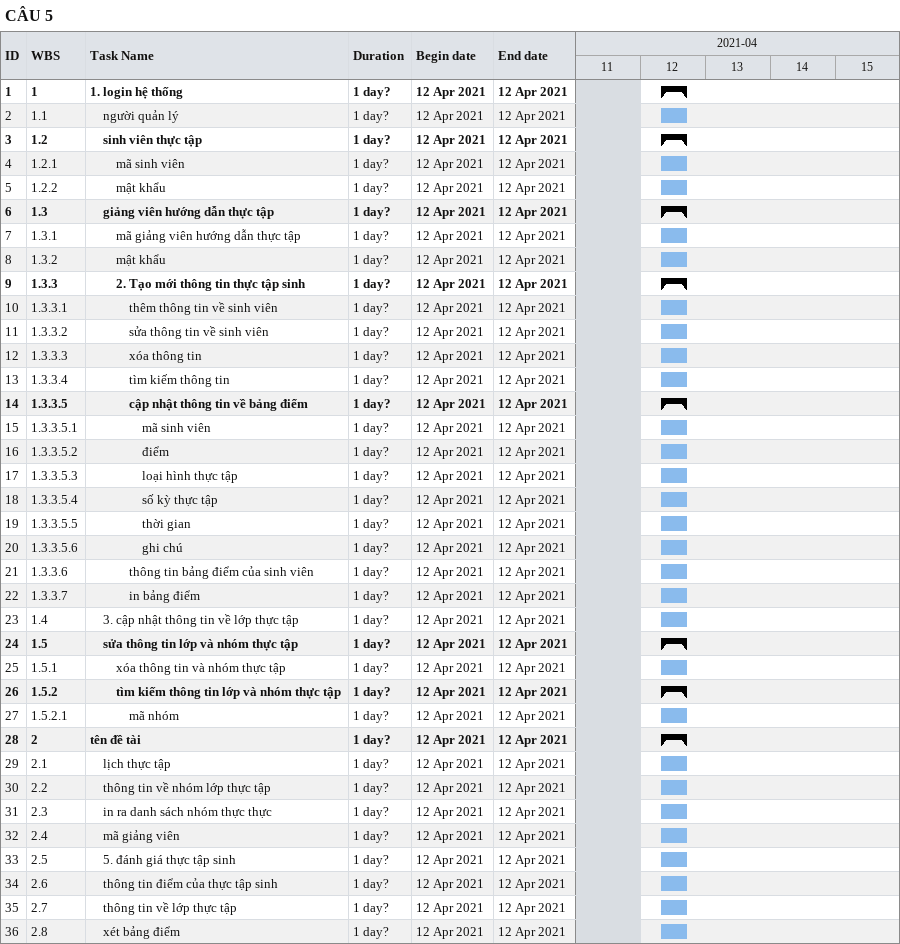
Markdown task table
CÂU 5

| ID | WBS | Task | Duration | Start | Finish |
|---|---|---|---|---|---|
| 1 | 1 | **1. login hệ thống** | 1d? | 2021-04-12 | 2021-04-12 |
| 2 | 1.1 | người quản lý | 1d? | 2021-04-12 | 2021-04-12 |
| 3 | 1.2 | **sinh viên thực tập** | 1d? | 2021-04-12 | 2021-04-12 |
| 4 | 1.2.1 | mã sinh viên | 1d? | 2021-04-12 | 2021-04-12 |
| 5 | 1.2.2 | mật khẩu | 1d? | 2021-04-12 | 2021-04-12 |
| 6 | 1.3 | **giảng viên hướng dẫn thực tập** | 1d? | 2021-04-12 | 2021-04-12 |
| 7 | 1.3.1 | mã giảng viên hướng dẫn thực tập | 1d? | 2021-04-12 | 2021-04-12 |
| 8 | 1.3.2 | mật khẩu | 1d? | 2021-04-12 | 2021-04-12 |
| 9 | 1.3.3 | **2. Tạo mới thông tin thực tập sinh** | 1d? | 2021-04-12 | 2021-04-12 |
| 10 | 1.3.3.1 | thêm thông tin về sinh viên | 1d? | 2021-04-12 | 2021-04-12 |
| 11 | 1.3.3.2 | sửa thông tin về sinh viên | 1d? | 2021-04-12 | 2021-04-12 |
| 12 | 1.3.3.3 | xóa thông tin | 1d? | 2021-04-12 | 2021-04-12 |
| 13 | 1.3.3.4 | tìm kiếm thông tin | 1d? | 2021-04-12 | 2021-04-12 |
| 14 | 1.3.3.5 | **cập nhật thông tin về bảng điểm** | 1d? | 2021-04-12 | 2021-04-12 |
| 15 | 1.3.3.5.1 | mã sinh viên | 1d? | 2021-04-12 | 2021-04-12 |
| 16 | 1.3.3.5.2 | điểm | 1d? | 2021-04-12 | 2021-04-12 |
| 17 | 1.3.3.5.3 | loại hình thực tập | 1d? | 2021-04-12 | 2021-04-12 |
| 18 | 1.3.3.5.4 | số kỳ thực tập | 1d? | 2021-04-12 | 2021-04-12 |
| 19 | 1.3.3.5.5 | thời gian | 1d? | 2021-04-12 | 2021-04-12 |
| 20 | 1.3.3.5.6 | ghi chú | 1d? | 2021-04-12 | 2021-04-12 |
| 21 | 1.3.3.6 | thông tin bảng điểm của sinh viên | 1d? | 2021-04-12 | 2021-04-12 |
| 22 | 1.3.3.7 | in bảng điểm | 1d? | 2021-04-12 | 2021-04-12 |
| 23 | 1.4 | 3. cập nhật thông tin về lớp thực tập | 1d? | 2021-04-12 | 2021-04-12 |
| 24 | 1.5 | **sửa thông tin lớp và nhóm thực tập** | 1d? | 2021-04-12 | 2021-04-12 |
| 25 | 1.5.1 | xóa thông tin và nhóm thực tập | 1d? | 2021-04-12 | 2021-04-12 |
| 26 | 1.5.2 | **tìm kiếm thông tin lớp và nhóm thực tập** | 1d? | 2021-04-12 | 2021-04-12 |
| 27 | 1.5.2.1 | mã nhóm | 1d? | 2021-04-12 | 2021-04-12 |
| 28 | 2 | **tên đề tài** | 1d? | 2021-04-12 | 2021-04-12 |
| 29 | 2.1 | lịch thực tập | 1d? | 2021-04-12 | 2021-04-12 |
| 30 | 2.2 | thông tin về nhóm lớp thực tập | 1d? | 2021-04-12 | 2021-04-12 |
| 31 | 2.3 | in ra danh sách nhóm thực thực | 1d? | 2021-04-12 | 2021-04-12 |
| 32 | 2.4 | mã giảng viên | 1d? | 2021-04-12 | 2021-04-12 |
| 33 | 2.5 | 5. đánh giá thực tập sinh | 1d? | 2021-04-12 | 2021-04-12 |
| 34 | 2.6 | thông tin điểm của thực tập sinh | 1d? | 2021-04-12 | 2021-04-12 |
| 35 | 2.7 | thông tin về lớp thực tập | 1d? | 2021-04-12 | 2021-04-12 |
| 36 | 2.8 | xét bảng điểm | 1d? | 2021-04-12 | 2021-04-12 |
